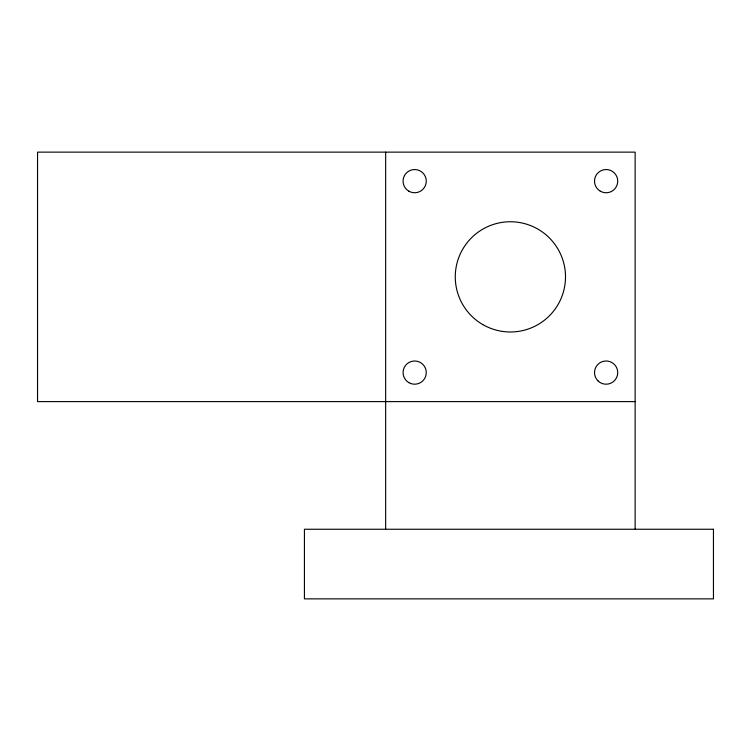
<?xml version="1.0" encoding="UTF-8"?>
<svg xmlns="http://www.w3.org/2000/svg" width="751" height="751" viewBox="0 0 751 751"><rect width="100%" height="100%" fill="white"/><g stroke="black" fill="none" stroke-linecap="round" stroke-linejoin="round"><path stroke-width="1.13" d="M635.13 401.607L37.55 401.607L37.55 152.134L635.13 152.134L635.13 529.248M385.657 152.134L385.657 529.248M713.45 529.248L304.427 529.248L304.427 598.866L713.45 598.866L713.45 529.248M408.863 191.195A11.603 11.603 0 0 0 426.268 181.141A11.603 11.603 0 0 0 408.863 171.097A11.603 11.603 0 0 0 408.863 191.195M408.863 382.644A11.603 11.603 0 0 0 426.268 372.599A11.603 11.603 0 0 0 408.863 362.555A11.603 11.603 0 0 0 408.863 382.644M598.078 380.964A11.603 11.603 0 0 0 617.388 375.378A11.603 11.603 0 0 0 602.893 361.456A11.603 11.603 0 0 0 598.078 380.964M600.312 191.195A11.603 11.603 0 0 0 617.726 181.141A11.603 11.603 0 0 0 600.312 171.097A11.603 11.603 0 0 0 600.312 191.195M482.827 324.601A55.114 55.114 0 0 0 565.503 276.875A55.114 55.114 0 0 0 482.827 229.139A55.114 55.114 0 0 0 482.827 324.601"/></g></svg>
